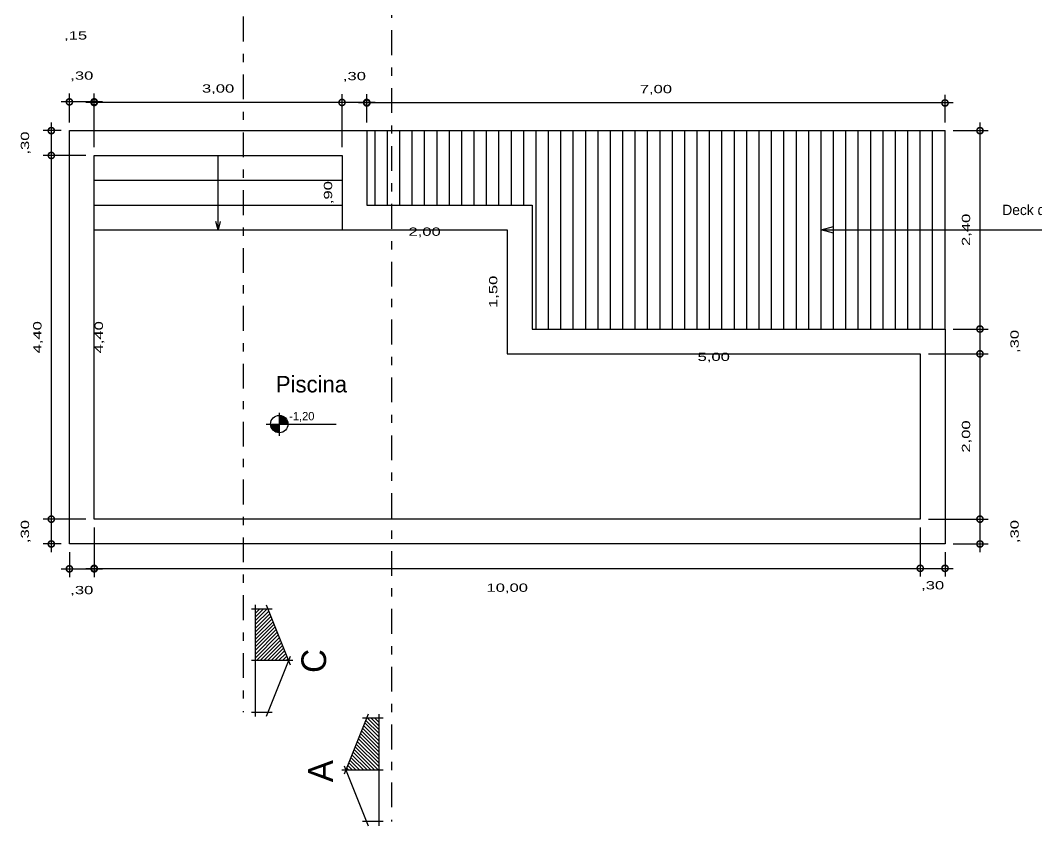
# Model space of a CAD drawing. Header units: millimetres. Extents: x 79.3 to 137.8, y -24.9 to 34.2.
# Drawn here: x 116.66 to 128.97, y -24.91 to -15.17 of the extents above; entities that cross this region are included whole.
import ezdxf

# ---------------------------------------------------------------- set-up
doc = ezdxf.new("R2010")
doc.units = ezdxf.units.MM
doc.header["$LTSCALE"] = 0.6
doc.header["$MEASUREMENT"] = 0
doc.linetypes.add('DASHDOT', pattern=[1, 0.5, -0.25, 0, -0.25])
doc.layers.get('DEFPOINTS').update_dxf_attribs({"color": 253})
for name, color, linetype in [('0.1', 1, 'Continuous'), ('0.4', 4, 'Continuous'), ('02', 2, 'Continuous'), ('AR-ALV', 5, 'Continuous'), ('AR-TXT', 2, 'Continuous')]:
    doc.layers.add(name, color=color, linetype=linetype)
doc.styles.add('ARQ_COTAS', font='romans.shx', dxfattribs={"width": 1.5})
doc.styles.add('stylUS BT', font='stylu.ttf', dxfattribs={"width": 1.5})
doc.dimstyles.new('ARQ_100 - S T', dxfattribs={"dimtxt": 0.1, "dimasz": 0.24, "dimexe": 0.1, "dimexo": 0.2, "dimgap": 0.1, "dimtad": 1, "dimzin": 6, "dimtxsty": 'stylUS BT', "dimblk1": 'DOTSMALL', "dimblk2": 'DOTSMALL', "dimsah": 1, "dimcen": 0.09, "dimse1": 1, "dimse2": 1, "dimsd1": 1, "dimsd2": 1, "dimclrd": 256, "dimclre": 256, "dimclrt": 2, "dimaunit": 1, "dimadec": 0, "dimazin": 0, "dimtfac": 1, "dimtmove": 2, "dimatfit": 3, "dimldrblk": 'DOTSMALL', "dimfxl": 1, "dimtolj": 1, "dimtzin": 0, "dimarcsym": 0})
doc.dimstyles.new('ARQ_100 1', dxfattribs={"dimtxt": 0.1, "dimasz": 0.15, "dimexe": 0.1, "dimexo": 0.1, "dimgap": 0.1, "dimtad": 1, "dimzin": 6, "dimtxsty": 'stylUS BT', "dimblk": 'DOTSMALL', "dimcen": 0.1, "dimdle": 0.1, "dimclrd": 256, "dimclre": 256, "dimclrt": 2, "dimaunit": 1, "dimadec": 0, "dimazin": 0, "dimtfac": 1, "dimtmove": 2, "dimatfit": 3, "dimldrblk": 'OPEN30', "dimfxl": 1, "dimtolj": 1, "dimtzin": 0, "dimarcsym": 0})
doc.dimstyles.new('ARQ_50$7', dxfattribs={"dimtxt": 0.07, "dimasz": 0.1, "dimexe": 0.1, "dimexo": 0.2, "dimgap": 0.025, "dimtad": 1, "dimrnd": 0.1, "dimzin": 6, "dimdsep": 46, "dimtxsty": 'ARQ_COTAS', "dimblk1": 'OPEN90', "dimblk2": 'DOTSMALL', "dimsah": 1, "dimcen": 0.09, "dimclrd": 256, "dimclre": 256, "dimclrt": 151, "dimaunit": 1, "dimadec": 0, "dimazin": 0, "dimtfac": 1, "dimtmove": 2, "dimatfit": 3, "dimldrblk": 'OPEN30', "dimfxl": 1, "dimtolj": 1, "dimtzin": 0, "dimarcsym": 0})

# ---------------------------------------------------------------- blocks, each defined once
blk = doc.blocks.new('_DOTSMALL')
at = {"color": 0, "linetype": 'ByBlock', "const_width": 0.5}
blk.add_lwpolyline([(-0.0625, 0, 1), (0.0625, 0, 1)], format="xyb", close=True, dxfattribs=at)
blk = doc.blocks.new('_Open30')
at = {"layer": 'AR-ALV', "color": 0, "lineweight": -2}
for p, q in [((-1, 0.268), (0, 0)), ((0, 0), (-1, -0.268)), ((0, 0), (-1, 0))]:
    blk.add_line(p, q, dxfattribs=at)
blk = doc.blocks.new('*D9')
at = {"layer": 'DEFPOINTS', "color": 0, "lineweight": -3}
for p in [(122.559, -19.201), (127.559, -19.201), (127.559, -19.405)]:
    blk.add_point(p, dxfattribs=at)
at = {"layer": 'AR-TXT', "color": 2, "lineweight": -3, "insert": (125.059, -19.246), "char_height": 0.1, "attachment_point": 5, "style": 'stylUS BT'}
blk.add_mtext('\\A1;5,00', dxfattribs=at)
blk = doc.blocks.new('*D10')
at = {"layer": 'DEFPOINTS', "color": 0, "lineweight": -3}
for p in [(122.559, -17.701), (122.559, -19.201), (122.559, -19.201)]:
    blk.add_point(p, dxfattribs=at)
at = {"layer": 'AR-TXT', "color": 2, "lineweight": -3, "insert": (122.399, -18.451), "char_height": 0.1, "attachment_point": 5, "rotation": 90, "style": 'stylUS BT'}
blk.add_mtext('\\A1;1,50', dxfattribs=at)
blk = doc.blocks.new('*D11')
at = {"layer": 'DEFPOINTS', "color": 0, "lineweight": -3}
for p in [(120.559, -17.701), (122.559, -17.701), (120.559, -17.891)]:
    blk.add_point(p, dxfattribs=at)
at = {"layer": 'AR-TXT', "color": 2, "lineweight": -3, "insert": (121.559, -17.732), "char_height": 0.1, "attachment_point": 5, "style": 'stylUS BT'}
blk.add_mtext('\\A1;2,00', dxfattribs=at)
blk = doc.blocks.new('*D12')
at = {"layer": 'DEFPOINTS', "color": 0, "lineweight": -3}
for p in [(120.559, -16.801), (120.559, -17.701), (120.559, -17.701)]:
    blk.add_point(p, dxfattribs=at)
at = {"layer": 'AR-TXT', "color": 2, "lineweight": -3, "insert": (120.399, -17.251), "char_height": 0.1, "attachment_point": 5, "rotation": 90, "style": 'stylUS BT'}
blk.add_mtext('\\A1;,90', dxfattribs=at)
blk = doc.blocks.new('*D13')
at = {"layer": 'DEFPOINTS', "color": 0, "lineweight": -3}
for p in [(117.559, -16.801), (117.559, -21.201), (117.784, -21.201)]:
    blk.add_point(p, dxfattribs=at)
at = {"layer": 'AR-TXT', "color": 2, "lineweight": -3, "insert": (117.624, -19.001), "char_height": 0.1, "attachment_point": 5, "rotation": 90, "style": 'stylUS BT'}
blk.add_mtext('\\A1;4,40', dxfattribs=at)
blk = doc.blocks.new('*D60')
at = {"layer": '0.1', "linetype": 'ByBlock', "lineweight": -2}
for p, q in [((128.282, -16.401), (128.282, -19.001)), ((127.959, -16.501), (128.382, -16.501)), ((127.959, -18.901), (128.382, -18.901))]:
    blk.add_line(p, q, dxfattribs=at)
at = {"layer": 'DEFPOINTS', "color": 0, "linetype": 'ByBlock', "lineweight": -3}
for p in [(127.859, -16.501), (127.859, -18.901), (128.282, -18.901)]:
    blk.add_point(p, dxfattribs=at)
at = {"layer": '0.1', "linetype": 'ByBlock', "lineweight": -2, "xscale": 0.15, "yscale": 0.15, "zscale": 0.15}
for p, rotation in [((128.282, -16.501), 90), ((128.282, -18.901), 270)]:
    blk.add_blockref('_DOTSMALL', p, dxfattribs=dict(at, rotation=rotation))
at = {"layer": '0.1', "color": 2, "linetype": 'ByBlock', "lineweight": -3, "insert": (128.122, -17.701), "char_height": 0.1, "attachment_point": 5, "rotation": 90, "style": 'stylUS BT'}
blk.add_mtext('\\A1;2,40', dxfattribs=at)
blk = doc.blocks.new('*D61')
at = {"layer": '0.1', "linetype": 'ByBlock', "lineweight": -2}
for p, q in [((128.282, -18.801), (128.282, -19.301)), ((127.959, -18.901), (128.382, -18.901)), ((127.659, -19.201), (128.382, -19.201))]:
    blk.add_line(p, q, dxfattribs=at)
at = {"layer": 'DEFPOINTS', "color": 0, "linetype": 'ByBlock', "lineweight": -3}
for p in [(127.859, -18.901), (127.559, -19.201), (128.282, -19.201)]:
    blk.add_point(p, dxfattribs=at)
at = {"layer": '0.1', "linetype": 'ByBlock', "lineweight": -2, "xscale": 0.15, "yscale": 0.15, "zscale": 0.15}
for p, rotation in [((128.282, -18.901), 90), ((128.282, -19.201), 270)]:
    blk.add_blockref('_DOTSMALL', p, dxfattribs=dict(at, rotation=rotation))
at = {"layer": '0.1', "color": 2, "linetype": 'ByBlock', "lineweight": -3, "insert": (128.71, -19.051), "char_height": 0.1, "attachment_point": 5, "rotation": 90, "style": 'stylUS BT'}
blk.add_mtext('\\A1;,30', dxfattribs=at)
blk = doc.blocks.new('*D62')
at = {"layer": '0.1', "linetype": 'ByBlock', "lineweight": -2}
for p, q in [((128.282, -19.101), (128.282, -21.301)), ((127.659, -19.201), (128.382, -19.201)), ((127.659, -21.201), (128.382, -21.201))]:
    blk.add_line(p, q, dxfattribs=at)
at = {"layer": 'DEFPOINTS', "color": 0, "linetype": 'ByBlock', "lineweight": -3}
for p in [(127.559, -19.201), (127.559, -21.201), (128.282, -21.201)]:
    blk.add_point(p, dxfattribs=at)
at = {"layer": '0.1', "linetype": 'ByBlock', "lineweight": -2, "xscale": 0.15, "yscale": 0.15, "zscale": 0.15}
for p, rotation in [((128.282, -19.201), 90), ((128.282, -21.201), 270)]:
    blk.add_blockref('_DOTSMALL', p, dxfattribs=dict(at, rotation=rotation))
at = {"layer": '0.1', "color": 2, "linetype": 'ByBlock', "lineweight": -3, "insert": (128.122, -20.201), "char_height": 0.1, "attachment_point": 5, "rotation": 90, "style": 'stylUS BT'}
blk.add_mtext('\\A1;2,00', dxfattribs=at)
blk = doc.blocks.new('*D63')
at = {"layer": '0.1', "linetype": 'ByBlock', "lineweight": -2}
for p, q in [((128.282, -21.101), (128.282, -21.601)), ((127.659, -21.201), (128.382, -21.201)), ((127.959, -21.501), (128.382, -21.501))]:
    blk.add_line(p, q, dxfattribs=at)
at = {"layer": 'DEFPOINTS', "color": 0, "linetype": 'ByBlock', "lineweight": -3}
for p in [(127.559, -21.201), (127.859, -21.501), (128.282, -21.501)]:
    blk.add_point(p, dxfattribs=at)
at = {"layer": '0.1', "linetype": 'ByBlock', "lineweight": -2, "xscale": 0.15, "yscale": 0.15, "zscale": 0.15}
for p, rotation in [((128.282, -21.201), 90), ((128.282, -21.501), 270)]:
    blk.add_blockref('_DOTSMALL', p, dxfattribs=dict(at, rotation=rotation))
at = {"layer": '0.1', "color": 2, "linetype": 'ByBlock', "lineweight": -3, "insert": (128.71, -21.351), "char_height": 0.1, "attachment_point": 5, "rotation": 90, "style": 'stylUS BT'}
blk.add_mtext('\\A1;,30', dxfattribs=at)
blk = doc.blocks.new('*D64')
at = {"layer": '0.1', "linetype": 'ByBlock', "lineweight": -2}
for p, q in [((120.859, -16.401), (120.859, -16.066)), ((127.859, -16.401), (127.859, -16.066)), ((127.959, -16.166), (120.759, -16.166))]:
    blk.add_line(p, q, dxfattribs=at)
at = {"layer": 'DEFPOINTS', "color": 0, "linetype": 'ByBlock', "lineweight": -3}
for p in [(120.859, -16.166), (120.859, -16.501), (127.859, -16.501)]:
    blk.add_point(p, dxfattribs=at)
at = {"layer": '0.1', "linetype": 'ByBlock', "lineweight": -2, "xscale": 0.15, "yscale": 0.15, "zscale": 0.15, "rotation": 180}
blk.add_blockref('_DOTSMALL', (120.859, -16.166), dxfattribs=at)
at = {"layer": '0.1', "linetype": 'ByBlock', "lineweight": -2, "xscale": 0.15, "yscale": 0.15, "zscale": 0.15}
blk.add_blockref('_DOTSMALL', (127.859, -16.166), dxfattribs=at)
at = {"layer": '0.1', "color": 2, "linetype": 'ByBlock', "lineweight": -3, "insert": (124.359, -16.007), "char_height": 0.1, "attachment_point": 5, "style": 'stylUS BT'}
blk.add_mtext('\\A1;7,00', dxfattribs=at)
blk = doc.blocks.new('*D65')
at = {"layer": '0.1', "linetype": 'ByBlock', "lineweight": -2}
for p, q in [((120.559, -16.701), (120.559, -16.06)), ((120.859, -16.401), (120.859, -16.06)), ((120.959, -16.16), (120.459, -16.16))]:
    blk.add_line(p, q, dxfattribs=at)
at = {"layer": 'DEFPOINTS', "color": 0, "linetype": 'ByBlock', "lineweight": -3}
for p in [(120.559, -16.16), (120.859, -16.501), (120.559, -16.801)]:
    blk.add_point(p, dxfattribs=at)
at = {"layer": '0.1', "linetype": 'ByBlock', "lineweight": -2, "xscale": 0.15, "yscale": 0.15, "zscale": 0.15, "rotation": 180}
blk.add_blockref('_DOTSMALL', (120.559, -16.16), dxfattribs=at)
at = {"layer": '0.1', "linetype": 'ByBlock', "lineweight": -2, "xscale": 0.15, "yscale": 0.15, "zscale": 0.15}
blk.add_blockref('_DOTSMALL', (120.859, -16.16), dxfattribs=at)
at = {"layer": '0.1', "color": 2, "linetype": 'ByBlock', "lineweight": -3, "insert": (120.709, -15.85), "char_height": 0.1, "attachment_point": 5, "style": 'stylUS BT'}
blk.add_mtext('\\A1;,30', dxfattribs=at)
blk = doc.blocks.new('*D66')
at = {"layer": '0.1', "linetype": 'ByBlock', "lineweight": -2}
for p, q in [((117.559, -16.701), (117.559, -16.06)), ((120.559, -16.701), (120.559, -16.06)), ((120.659, -16.16), (117.459, -16.16))]:
    blk.add_line(p, q, dxfattribs=at)
at = {"layer": 'DEFPOINTS', "color": 0, "linetype": 'ByBlock', "lineweight": -3}
for p in [(117.559, -16.16), (117.559, -16.801), (120.559, -16.801)]:
    blk.add_point(p, dxfattribs=at)
at = {"layer": '0.1', "linetype": 'ByBlock', "lineweight": -2, "xscale": 0.15, "yscale": 0.15, "zscale": 0.15, "rotation": 180}
blk.add_blockref('_DOTSMALL', (117.559, -16.16), dxfattribs=at)
at = {"layer": '0.1', "linetype": 'ByBlock', "lineweight": -2, "xscale": 0.15, "yscale": 0.15, "zscale": 0.15}
blk.add_blockref('_DOTSMALL', (120.559, -16.16), dxfattribs=at)
at = {"layer": '0.1', "color": 2, "linetype": 'ByBlock', "lineweight": -3, "insert": (119.059, -16), "char_height": 0.1, "attachment_point": 5, "style": 'stylUS BT'}
blk.add_mtext('\\A1;3,00', dxfattribs=at)
blk = doc.blocks.new('*D67')
at = {"layer": '0.1', "linetype": 'ByBlock', "lineweight": -2}
for p, q in [((117.259, -16.401), (117.259, -16.053)), ((117.559, -16.701), (117.559, -16.053)), ((117.659, -16.153), (117.159, -16.153))]:
    blk.add_line(p, q, dxfattribs=at)
at = {"layer": 'DEFPOINTS', "color": 0, "linetype": 'ByBlock', "lineweight": -3}
for p in [(117.259, -16.153), (117.259, -16.501), (117.559, -16.801)]:
    blk.add_point(p, dxfattribs=at)
at = {"layer": '0.1', "linetype": 'ByBlock', "lineweight": -2, "xscale": 0.15, "yscale": 0.15, "zscale": 0.15, "rotation": 180}
blk.add_blockref('_DOTSMALL', (117.259, -16.153), dxfattribs=at)
at = {"layer": '0.1', "linetype": 'ByBlock', "lineweight": -2, "xscale": 0.15, "yscale": 0.15, "zscale": 0.15}
blk.add_blockref('_DOTSMALL', (117.559, -16.153), dxfattribs=at)
at = {"layer": '0.1', "color": 2, "linetype": 'ByBlock', "lineweight": -3, "insert": (117.409, -15.844), "char_height": 0.1, "attachment_point": 5, "style": 'stylUS BT'}
blk.add_mtext('\\A1;,30', dxfattribs=at)
blk = doc.blocks.new('*D68')
at = {"layer": '0.1', "linetype": 'ByBlock', "lineweight": -2}
for p, q in [((117.04, -16.401), (117.04, -16.901)), ((117.159, -16.501), (116.94, -16.501)), ((117.459, -16.801), (116.94, -16.801))]:
    blk.add_line(p, q, dxfattribs=at)
at = {"layer": 'DEFPOINTS', "color": 0, "linetype": 'ByBlock', "lineweight": -3}
for p in [(117.259, -16.501), (117.04, -16.801), (117.559, -16.801)]:
    blk.add_point(p, dxfattribs=at)
at = {"layer": '0.1', "linetype": 'ByBlock', "lineweight": -2, "xscale": 0.15, "yscale": 0.15, "zscale": 0.15}
for p, rotation in [((117.04, -16.501), 90), ((117.04, -16.801), 270)]:
    blk.add_blockref('_DOTSMALL', p, dxfattribs=dict(at, rotation=rotation))
at = {"layer": '0.1', "color": 2, "linetype": 'ByBlock', "lineweight": -3, "insert": (116.73, -16.651), "char_height": 0.1, "attachment_point": 5, "rotation": 90, "style": 'stylUS BT'}
blk.add_mtext('\\A1;,30', dxfattribs=at)
blk = doc.blocks.new('*D69')
at = {"layer": '0.1', "linetype": 'ByBlock', "lineweight": -2}
for p, q in [((117.04, -16.701), (117.04, -21.301)), ((117.159, -16.801), (116.94, -16.801)), ((117.459, -21.201), (116.94, -21.201))]:
    blk.add_line(p, q, dxfattribs=at)
at = {"layer": 'DEFPOINTS', "color": 0, "linetype": 'ByBlock', "lineweight": -3}
for p in [(117.259, -16.801), (117.04, -21.201), (117.559, -21.201)]:
    blk.add_point(p, dxfattribs=at)
at = {"layer": '0.1', "linetype": 'ByBlock', "lineweight": -2, "xscale": 0.15, "yscale": 0.15, "zscale": 0.15}
for p, rotation in [((117.04, -16.801), 90), ((117.04, -21.201), 270)]:
    blk.add_blockref('_DOTSMALL', p, dxfattribs=dict(at, rotation=rotation))
at = {"layer": '0.1', "color": 2, "linetype": 'ByBlock', "lineweight": -3, "insert": (116.88, -19.001), "char_height": 0.1, "attachment_point": 5, "rotation": 90, "style": 'stylUS BT'}
blk.add_mtext('\\A1;4,40', dxfattribs=at)
blk = doc.blocks.new('*D70')
at = {"layer": '0.1', "linetype": 'ByBlock', "lineweight": -2}
for p, q in [((117.04, -21.101), (117.04, -21.601)), ((117.459, -21.201), (116.94, -21.201)), ((117.159, -21.501), (116.94, -21.501))]:
    blk.add_line(p, q, dxfattribs=at)
at = {"layer": 'DEFPOINTS', "color": 0, "linetype": 'ByBlock', "lineweight": -3}
for p in [(117.559, -21.201), (117.04, -21.501), (117.259, -21.501)]:
    blk.add_point(p, dxfattribs=at)
at = {"layer": '0.1', "linetype": 'ByBlock', "lineweight": -2, "xscale": 0.15, "yscale": 0.15, "zscale": 0.15}
for p, rotation in [((117.04, -21.201), 90), ((117.04, -21.501), 270)]:
    blk.add_blockref('_DOTSMALL', p, dxfattribs=dict(at, rotation=rotation))
at = {"layer": '0.1', "color": 2, "linetype": 'ByBlock', "lineweight": -3, "insert": (116.73, -21.351), "char_height": 0.1, "attachment_point": 5, "rotation": 90, "style": 'stylUS BT'}
blk.add_mtext('\\A1;,30', dxfattribs=at)
blk = doc.blocks.new('*D71')
at = {"layer": '0.1', "linetype": 'ByBlock', "lineweight": -2}
for p, q in [((117.559, -21.301), (117.559, -21.902)), ((117.259, -21.601), (117.259, -21.902)), ((117.159, -21.802), (117.659, -21.802))]:
    blk.add_line(p, q, dxfattribs=at)
at = {"layer": 'DEFPOINTS', "color": 0, "linetype": 'ByBlock', "lineweight": -3}
for p in [(117.559, -21.201), (117.259, -21.501), (117.559, -21.802)]:
    blk.add_point(p, dxfattribs=at)
at = {"layer": '0.1', "linetype": 'ByBlock', "lineweight": -2, "xscale": 0.15, "yscale": 0.15, "zscale": 0.15, "rotation": 180}
blk.add_blockref('_DOTSMALL', (117.259, -21.802), dxfattribs=at)
at = {"layer": '0.1', "linetype": 'ByBlock', "lineweight": -2, "xscale": 0.15, "yscale": 0.15, "zscale": 0.15}
blk.add_blockref('_DOTSMALL', (117.559, -21.802), dxfattribs=at)
at = {"layer": '0.1', "color": 2, "linetype": 'ByBlock', "lineweight": -3, "insert": (117.409, -22.068), "char_height": 0.1, "attachment_point": 5, "style": 'stylUS BT'}
blk.add_mtext('\\A1;,30', dxfattribs=at)
blk = doc.blocks.new('*D72')
at = {"layer": '0.1', "linetype": 'ByBlock', "lineweight": -2}
for p, q in [((117.559, -21.301), (117.559, -21.896)), ((127.559, -21.301), (127.559, -21.896)), ((117.459, -21.796), (127.659, -21.796))]:
    blk.add_line(p, q, dxfattribs=at)
at = {"layer": 'DEFPOINTS', "color": 0, "linetype": 'ByBlock', "lineweight": -3}
for p in [(117.559, -21.201), (127.559, -21.201), (127.559, -21.796)]:
    blk.add_point(p, dxfattribs=at)
at = {"layer": '0.1', "linetype": 'ByBlock', "lineweight": -2, "xscale": 0.15, "yscale": 0.15, "zscale": 0.15, "rotation": 180}
blk.add_blockref('_DOTSMALL', (117.559, -21.796), dxfattribs=at)
at = {"layer": '0.1', "linetype": 'ByBlock', "lineweight": -2, "xscale": 0.15, "yscale": 0.15, "zscale": 0.15}
blk.add_blockref('_DOTSMALL', (127.559, -21.796), dxfattribs=at)
at = {"layer": '0.1', "color": 2, "linetype": 'ByBlock', "lineweight": -3, "insert": (122.559, -22.039), "char_height": 0.1, "attachment_point": 5, "style": 'stylUS BT'}
blk.add_mtext('\\A1;10,00', dxfattribs=at)
blk = doc.blocks.new('*D73')
at = {"layer": '0.1', "linetype": 'ByBlock', "lineweight": -2}
for p, q in [((127.559, -21.301), (127.559, -21.896)), ((127.859, -21.601), (127.859, -21.896)), ((127.459, -21.796), (127.959, -21.796))]:
    blk.add_line(p, q, dxfattribs=at)
at = {"layer": 'DEFPOINTS', "color": 0, "linetype": 'ByBlock', "lineweight": -3}
for p in [(127.559, -21.201), (127.859, -21.501), (127.859, -21.796)]:
    blk.add_point(p, dxfattribs=at)
at = {"layer": '0.1', "linetype": 'ByBlock', "lineweight": -2, "xscale": 0.15, "yscale": 0.15, "zscale": 0.15, "rotation": 180}
blk.add_blockref('_DOTSMALL', (127.559, -21.796), dxfattribs=at)
at = {"layer": '0.1', "linetype": 'ByBlock', "lineweight": -2, "xscale": 0.15, "yscale": 0.15, "zscale": 0.15}
blk.add_blockref('_DOTSMALL', (127.859, -21.796), dxfattribs=at)
at = {"layer": '0.1', "color": 2, "linetype": 'ByBlock', "lineweight": -3, "insert": (127.709, -22.01), "char_height": 0.1, "attachment_point": 5, "style": 'stylUS BT'}
blk.add_mtext('\\A1;,30', dxfattribs=at)
blk = doc.blocks.new('*D131')
at = {"layer": '0.1', "lineweight": -2}
for p, q in [((117.259, -14.751), (117.259, -15.031)), ((117.409, -14.751), (117.409, -15.031)), ((117.259, -14.931), (117.109, -14.931)), ((117.259, -14.931), (117.409, -14.931)), ((117.409, -14.931), (117.559, -14.931))]:
    blk.add_line(p, q, dxfattribs=at)
at = {"layer": 'DEFPOINTS', "color": 0, "lineweight": -3}
for p in [(117.259, -14.651), (117.409, -14.651), (117.409, -14.931)]:
    blk.add_point(p, dxfattribs=at)
at = {"layer": '0.1', "lineweight": -2, "xscale": 0.15, "yscale": 0.15, "zscale": 0.15}
blk.add_blockref('_DOTSMALL', (117.259, -14.931), dxfattribs=at)
at = {"layer": '0.1', "lineweight": -2, "xscale": 0.15, "yscale": 0.15, "zscale": 0.15, "rotation": 180}
blk.add_blockref('_DOTSMALL', (117.409, -14.931), dxfattribs=at)
at = {"layer": '0.1', "color": 2, "lineweight": -3, "insert": (117.334, -15.358), "char_height": 0.1, "attachment_point": 5, "style": 'stylUS BT'}
blk.add_mtext('\\A1;,15', dxfattribs=at)
blk = doc.blocks.new('NIVELPLANTA2')
for p, q in [((0, 0.195), (0, -0.202)), ((-0.228, 0), (0.986, 0))]:
    blk.add_line(p, q)
at = {"const_width": 0.15}
for points in [[(-0.075, 0, 0.414214), (0, -0.075, 1)], [(0.075, 0, 0.414214), (0, 0.075, 1)]]:
    blk.add_lwpolyline(points, format="xyb", dxfattribs=at)
blk.add_circle((0, 0), 0.15)

msp = doc.modelspace()

# ---------------------------------------------------------------- hatches: boundary and pattern name
at = {"layer": '02', "lineweight": -3}
h = msp.add_hatch(dxfattribs=at)
h.set_pattern_fill('ANSI31', color=256, scale=0.01, angle=90, style=0)
h.set_pattern_definition([(45, (105.212273, -19.03699), (0.02245064, -0.02245064), [])])
h.paths.add_polyline_path([(119.512, -22.912), (119.912, -22.912), (119.662, -22.287), (119.512, -22.287)])
h = msp.add_hatch(dxfattribs=at)
h.set_pattern_fill('ANSI31', color=256, scale=0.01, angle=90, style=0)
h.set_pattern_definition([(135, (135.306814, -20.358817), (-0.02245064, -0.02245064), [])])
h.paths.add_polyline_path([(121.007, -23.609), (120.857, -23.609), (120.607, -24.234), (121.007, -24.234)])

# ---------------------------------------------------------------- linework, layer by layer
at = {"layer": '0.1'}
for p, q in [((120.859, -16.501), (127.859, -16.501)), ((120.959, -17.401), (120.959, -16.501)), ((121.109, -17.401), (121.109, -16.501)), ((121.259, -17.401), (121.259, -16.501)), ((121.409, -17.401), (121.409, -16.501)), ((121.559, -17.401), (121.559, -16.501)), ((121.709, -17.401), (121.709, -16.501)), ((121.859, -17.401), (121.859, -16.501)), ((122.009, -17.401), (122.009, -16.501)), ((122.159, -17.401), (122.159, -16.501)), ((122.309, -17.401), (122.309, -16.501)), ((122.459, -17.401), (122.459, -16.501)), ((122.609, -17.401), (122.609, -16.501)), ((122.759, -17.401), (122.759, -16.501)), ((122.909, -18.901), (122.909, -16.501)), ((123.059, -18.901), (123.059, -16.501)), ((123.209, -18.901), (123.209, -16.501)), ((123.359, -18.901), (123.359, -16.501)), ((123.509, -18.901), (123.509, -16.501)), ((123.659, -18.901), (123.659, -16.501)), ((123.809, -18.901), (123.809, -16.501)), ((123.959, -18.901), (123.959, -16.501)), ((124.109, -18.901), (124.109, -16.501)), ((124.259, -18.901), (124.259, -16.501)), ((124.409, -18.901), (124.409, -16.501)), ((124.559, -18.901), (124.559, -16.501)), ((124.709, -18.901), (124.709, -16.501)), ((124.859, -18.901), (124.859, -16.501)), ((125.009, -18.901), (125.009, -16.501)), ((125.159, -18.901), (125.159, -16.501)), ((125.309, -18.901), (125.309, -16.501)), ((125.459, -18.901), (125.459, -16.501)), ((125.609, -18.901), (125.609, -16.501)), ((125.759, -18.901), (125.759, -16.501)), ((125.909, -18.901), (125.909, -16.501)), ((126.059, -18.901), (126.059, -16.501)), ((126.209, -18.901), (126.209, -16.501)), ((126.359, -18.901), (126.359, -16.501)), ((126.509, -18.901), (126.509, -16.501)), ((126.659, -18.901), (126.659, -16.501)), ((126.809, -18.901), (126.809, -16.501)), ((126.959, -18.901), (126.959, -16.501)), ((127.109, -18.901), (127.109, -16.501)), ((127.259, -18.901), (127.259, -16.501)), ((127.409, -18.901), (127.409, -16.501)), ((127.559, -18.901), (127.559, -16.501)), ((127.709, -18.901), (127.709, -16.501)), ((127.859, -18.901), (127.859, -16.501)), ((117.559, -17.101), (120.559, -17.101)), ((117.559, -17.401), (120.559, -17.401)), ((117.559, -17.701), (120.559, -17.701))]:
    msp.add_line(p, q, dxfattribs=at)
at = {"layer": '0.4', "linetype": 'DASHDOT', "lineweight": -3}
for p, q in [((121.157, 4.313), (121.157, -24.859)), ((119.362, 3.078), (119.362, -23.537))]:
    msp.add_line(p, q, dxfattribs=at)
at = {"layer": '02'}
for p, q in [((117.259, -16.501), (120.859, -16.501)), ((117.259, -21.501), (117.259, -16.501)), ((120.859, -16.501), (120.859, -17.401)), ((117.559, -16.801), (120.559, -16.801)), ((117.559, -21.201), (117.559, -16.801)), ((120.559, -16.801), (120.559, -17.701)), ((120.859, -17.401), (122.859, -17.401)), ((122.859, -17.401), (122.859, -18.901)), ((120.559, -17.701), (122.559, -17.701)), ((122.559, -17.701), (122.559, -19.201)), ((122.859, -18.901), (127.859, -18.901)), ((127.859, -18.901), (127.859, -21.501)), ((122.559, -19.201), (127.559, -19.201)), ((127.559, -19.201), (127.559, -21.201)), ((127.559, -21.201), (117.559, -21.201)), ((127.859, -21.501), (117.259, -21.501))]:
    msp.add_line(p, q, dxfattribs=at)
at = {"layer": '02', "lineweight": -3}
for p, q in [((119.642, -22.237), (119.932, -22.962)), ((119.932, -22.862), (119.642, -23.587)), ((120.877, -23.559), (120.587, -24.284)), ((120.587, -24.184), (120.877, -24.909))]:
    msp.add_line(p, q, dxfattribs=at)
for points in [[(119.512, -23.587), (119.512, -22.237)], [(119.462, -22.287), (119.712, -22.287)], [(119.962, -22.912), (119.462, -22.912)], [(119.462, -23.537), (119.712, -23.537)], [(121.057, -23.609), (120.807, -23.609)], [(121.007, -24.909), (121.007, -23.559)], [(120.557, -24.234), (121.057, -24.234)], [(121.057, -24.859), (120.807, -24.859)]]:
    msp.add_lwpolyline(points, dxfattribs=at)

# ---------------------------------------------------------------- block references
at = {"layer": '0.1', "lineweight": -3, "xscale": 0.7, "yscale": 0.7}
msp.add_blockref('NIVELPLANTA2', (119.8, -20.05), dxfattribs=at)

# ---------------------------------------------------------------- texts
at = {"layer": '0.4', "extrusion": (0, 0, -1), "insert": (120.366, -23.061), "char_height": 0.3, "width": 0.3174, "attachment_point": 1, "text_direction": (0, 1, 0)}
msp.add_mtext('{\\fStylus BT|b0|i0|c0|p34;C}', dxfattribs=at)
at = {"layer": '0.4', "insert": (120.149, -24.383), "char_height": 0.3, "width": 0.31744, "attachment_point": 1, "rotation": 90}
msp.add_mtext('{\\fStylus BT|b0|i0|c0|p34;A}', dxfattribs=at)
at = {"layer": 'AR-TXT', "attachment_point": 1}
for s, insert, char_height, width in [('{\\fStylus BT|b0|i0|c0|p34;Deck de Madeira}', (128.552, -17.397), 0.125, 2.3693), ('{\\fStylus BT|b0|i0|c0|p34;Piscina}', (119.758, -19.468), 0.2, 2.2296), ('{\\fStylus BT|b0|i0|c0|p34;-1,20}', (119.92, -19.905), 0.1, 0.6422)]:
    msp.add_mtext(s, dxfattribs=dict(at, insert=insert, char_height=char_height, width=width))

# ---------------------------------------------------------------- dimensions: what is measured, and where the dimension line sits
at = {"layer": '0.1', "lineweight": -3}
dim = msp.add_linear_dim(base=(117.409, -14.931), p1=(117.259, -14.651), p2=(117.409, -14.651), dimstyle='ARQ_100 1', dxfattribs=at)
dim.commit()
dim.dimension.update_dxf_attribs({"geometry": '*D131', "text_midpoint": (117.334, -15.358)})
at = {"layer": '0.1', "linetype": 'ByBlock', "lineweight": -3}
for base, p1, p2, picture, middle in [((117.259, -16.153), (117.559, -16.801), (117.259, -16.501), '*D67', (117.409, -15.844)), ((120.559, -16.16), (120.859, -16.501), (120.559, -16.801), '*D65', (120.709, -15.85)), ((117.559, -16.16), (120.559, -16.801), (117.559, -16.801), '*D66', (119.059, -16)), ((120.859, -16.166), (127.859, -16.501), (120.859, -16.501), '*D64', (124.359, -16.007))]:
    dim = msp.add_linear_dim(base=base, p1=p1, p2=p2, dimstyle='ARQ_100 1', dxfattribs=at)
    dim.commit()
    dim.dimension.update_dxf_attribs({"geometry": picture, "text_midpoint": middle})
for base, p1, p2, picture, middle in [((117.04, -16.801), (117.259, -16.501), (117.559, -16.801), '*D68', (116.73, -16.651)), ((128.282, -18.901), (127.859, -16.501), (127.859, -18.901), '*D60', (128.122, -17.701)), ((117.04, -21.201), (117.259, -16.801), (117.559, -21.201), '*D69', (116.88, -19.001)), ((128.282, -19.201), (127.859, -18.901), (127.559, -19.201), '*D61', (128.71, -19.051)), ((128.282, -21.201), (127.559, -19.201), (127.559, -21.201), '*D62', (128.122, -20.201)), ((117.04, -21.501), (117.559, -21.201), (117.259, -21.501), '*D70', (116.73, -21.351)), ((128.282, -21.501), (127.559, -21.201), (127.859, -21.501), '*D63', (128.71, -21.351))]:
    dim = msp.add_linear_dim(base=base, p1=p1, p2=p2, angle=90, dimstyle='ARQ_100 1', dxfattribs=at)
    dim.commit()
    dim.dimension.update_dxf_attribs({"geometry": picture, "text_midpoint": middle})
for base, p1, p2, picture, middle in [((117.559, -21.802), (117.259, -21.501), (117.559, -21.201), '*D71', (117.409, -22.068)), ((127.559, -21.796), (117.559, -21.201), (127.559, -21.201), '*D72', (122.559, -22.039)), ((127.859, -21.796), (127.559, -21.201), (127.859, -21.501), '*D73', (127.709, -22.01))]:
    dim = msp.add_linear_dim(base=base, p1=p1, p2=p2, dimstyle='ARQ_100 1', dxfattribs=at)
    dim.commit()
    dim.dimension.update_dxf_attribs({"geometry": picture, "text_midpoint": middle, "dimtype": 160})
at = {"layer": 'AR-TXT', "lineweight": -3}
for base, p1, p2, picture, middle in [((117.784, -21.201), (117.559, -16.801), (117.559, -21.201), '*D13', (117.624, -19.001)), ((120.559, -17.701), (120.559, -16.801), (120.559, -17.701), '*D12', (120.399, -17.251)), ((122.559, -19.201), (122.559, -17.701), (122.559, -19.201), '*D10', (122.399, -18.451))]:
    dim = msp.add_linear_dim(base=base, p1=p1, p2=p2, angle=90, dimstyle='ARQ_100 - S T', dxfattribs=at)
    dim.commit()
    dim.dimension.update_dxf_attribs({"geometry": picture, "text_midpoint": middle})
for base, p1, p2, picture, middle in [((120.559, -17.891), (122.559, -17.701), (120.559, -17.701), '*D11', (121.559, -17.732)), ((127.559, -19.405), (122.559, -19.201), (127.559, -19.201), '*D9', (125.059, -19.246))]:
    dim = msp.add_linear_dim(base=base, p1=p1, p2=p2, dimstyle='ARQ_100 - S T', dxfattribs=at)
    dim.commit()
    dim.dimension.update_dxf_attribs({"geometry": picture, "text_midpoint": middle})

# ---------------------------------------------------------------- leaders
at = {"layer": '0.1', "linetype": 'ByBlock', "lineweight": -3}
msp.add_leader([(126.359, -17.701), (130.097, -17.701)], dimstyle='ARQ_100 1', override={"dimgap": 0.05, "dimtad": 0}, dxfattribs=at)
at = {"layer": '02'}
msp.add_leader([(119.059, -17.701), (119.059, -16.801)], dimstyle='ARQ_50$7', dxfattribs=at)

doc.saveas('drawing.dxf')
